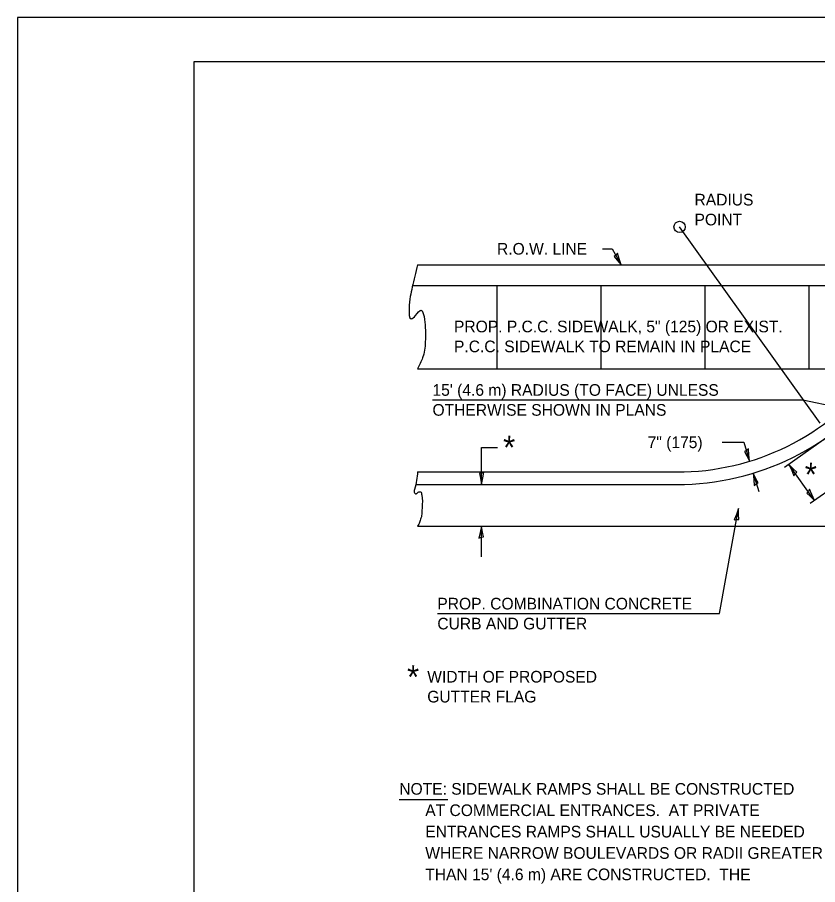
# Model space of a CAD drawing. Extents: x 99424 to 100105, y 99782 to 100236.
# Drawn here: x 99424.6 to 99605.8, y 100040.1 to 100236.5 of the extents above; entities that cross this region are included whole.
import ezdxf

# ---------------------------------------------------------------- set-up
doc = ezdxf.new("R2010")
doc.units = 0
for name, color, linetype in [('Design_PR_Back of Gutter or Curb line', 7, 'Continuous'), ('Design_PR_EOP', 7, 'Continuous'), ('Design_PR_Face of Curb line', 7, 'Continuous'), ('Design_PR_Roadway Dimensions', 7, 'Continuous'), ('Design_PR_Roadway Notes', 7, 'Continuous'), ('Design_PR_Sidewalk', 7, 'Continuous'), ('Level 43', 7, 'Continuous'), ('Level 47', 7, 'Continuous'), ('Level 55', 7, 'Continuous'), ('ROW_EX ROW Line', 7, 'Continuous'), ('Sheets_50 Reference Boundary', 7, 'Continuous'), ('Sheets_General Details', 7, 'Continuous'), ('Sheets_Printer Plotting Border', 7, 'Continuous')]:
    doc.layers.add(name, color=color, linetype=linetype)

msp = doc.modelspace()

# ---------------------------------------------------------------- linework, layer by layer
at = {"layer": 'Design_PR_Back of Gutter or Curb line'}
msp.add_line((99515.19, 100133.59), (99575.53, 100133.59), dxfattribs=at)
msp.add_arc((99574.01, 100189.75), 56.19, 271.5499, 324.2447, dxfattribs=at)
at = {"layer": 'Design_PR_EOP'}
msp.add_line((99515.19, 100121.33), (99668.28, 100121.33), dxfattribs=at)
at = {"layer": 'Design_PR_Face of Curb line'}
msp.add_line((99514.71, 100130.76), (99575.53, 100130.76), dxfattribs=at)
msp.add_arc((99574.01, 100189.75), 59.02, 271.5499, 324.2447, dxfattribs=at)
at = {"layer": 'Design_PR_Roadway Notes'}
for p, q in [((99606.32, 100144.59), (99574.51, 100189.05)), ((99557.06, 100184.09), (99559.23, 100184.09)), ((99559.23, 100184.09), (99561.29, 100180.44)), ((99518.57, 100149.87), (99602.44, 100149.87)), ((99602.44, 100149.87), (99614.98, 100147.29)), ((99583.59, 100101.49), (99587.89, 100125.32)), ((99519.67, 100101.49), (99583.59, 100101.49)), ((99511.04, 100059.44), (99522.07, 100059.44))]:
    msp.add_line(p, q, dxfattribs=at)
for points in [[(99560.44, 100183.12), (99560.09, 100182.66), (99559.69, 100182.34), (99560.41, 100181.52), (99561.29, 100180.44), (99560.8, 100181.85)], [(99586.84, 100122.71), (99587.4, 100122.84), (99587.91, 100122.84), (99587.88, 100123.92), (99587.89, 100125.32), (99587.37, 100123.92)]]:
    msp.add_lwpolyline(points, close=True, dxfattribs=at)
at = {"layer": 'Design_PR_Sidewalk'}
for p, q in [((99514.07, 100175.78), (99668.28, 100175.78)), ((99515.19, 100156.92), (99668.28, 100156.92))]:
    msp.add_line(p, q, dxfattribs=at)
for points in [[(99515.19, 100180.49), (99514, 100175.46), (99513.27, 100170.51), (99513.73, 100168.26), (99514.73, 100169), (99516.01, 100170.19), (99516.65, 100168.77), (99516.93, 100166.34), (99516.33, 100159.42), (99515.19, 100156.93)], [(99515.19, 100133.59), (99514.51, 100129.58), (99514.47, 100128.82), (99514.64, 100128.68), (99514.87, 100128.64), (99515.02, 100128.72), (99515.25, 100128.91), (99515.44, 100129.05), (99515.83, 100129.04), (99516.06, 100128.84), (99516.11, 100128.57), (99516.19, 100128.13), (99516.27, 100126.79), (99516.19, 100124.93), (99516.11, 100123.71), (99515.77, 100122.58), (99515.44, 100121.72), (99515.19, 100121.33)]]:
    msp.add_spline(points, degree=3, dxfattribs=at)
at = {"layer": 'Level 43'}
for p, q in [((99584.13, 100140.28), (99589.05, 100140.28)), ((99589.05, 100140.28), (99590.35, 100135.99)), ((99608.35, 100141.75), (99598.28, 100134.55)), ((99529.66, 100130.76), (99529.66, 100139.13)), ((99529.66, 100139.13), (99533.26, 100139.13)), ((99605.1, 100127.09), (99599.26, 100135.25)), ((99591.18, 100133.29), (99592.44, 100129.12)), ((99613.22, 100132.89), (99604.12, 100126.39)), ((99529.66, 100114.36), (99529.66, 100121.33))]:
    msp.add_line(p, q, dxfattribs=at)
for points in [[(99590.11, 100138.79), (99589.66, 100138.43), (99589.2, 100138.2), (99589.73, 100137.24), (99590.35, 100136), (99590.18, 100137.48)], [(99600.39, 100132.68), (99600.69, 100133.17), (99601.05, 100133.54), (99600.25, 100134.27), (99599.26, 100135.25), (99599.9, 100133.91)], [(99530.23, 100133.51), (99529.71, 100133.28), (99529.2, 100133.2), (99529.42, 100132.13), (99529.66, 100130.76), (99529.93, 100132.22)], [(99591.43, 100130.49), (99591.87, 100130.86), (99592.33, 100131.09), (99591.8, 100132.04), (99591.18, 100133.29), (99591.35, 100131.81)], [(99603.97, 100129.66), (99603.67, 100129.17), (99603.31, 100128.8), (99604.11, 100128.07), (99605.1, 100127.09), (99604.47, 100128.44)], [(99529.08, 100118.58), (99529.61, 100118.81), (99530.12, 100118.89), (99529.9, 100119.96), (99529.66, 100121.33), (99529.39, 100119.86)]]:
    msp.add_lwpolyline(points, close=True, dxfattribs=at)
at = {"layer": 'Level 47'}
for p, q in [((99533.1, 100175.78), (99533.1, 100156.93)), ((99556.67, 100175.78), (99556.67, 100156.93)), ((99580.24, 100175.78), (99580.24, 100156.93)), ((99603.82, 100175.78), (99603.82, 100156.93))]:
    msp.add_line(p, q, dxfattribs=at)
at = {"layer": 'Level 55'}
msp.add_circle((99574.51, 100189.05), 1.28, dxfattribs=at)
at = {"layer": 'ROW_EX ROW Line'}
msp.add_line((99515.19, 100180.49), (99802.65, 100180.49), dxfattribs=at)
at = {"layer": 'Sheets_50 Reference Boundary'}
msp.add_lwpolyline([(99464.57, 100226.49), (100094.57, 100226.49), (100094.57, 99826.49), (99464.57, 99826.49)], close=True, dxfattribs=at)
at = {"layer": 'Sheets_General Details'}
for p, q in [((99424.57, 100236.49), (99424.57, 99796.49)), ((100104.57, 100236.49), (99424.57, 100236.49))]:
    msp.add_line(p, q, dxfattribs=at)
msp.add_lwpolyline([(99464.57, 100226.49), (100094.57, 100226.49), (100094.57, 99806.49), (99464.57, 99806.49)], close=True, dxfattribs=at)
at = {"layer": 'Sheets_Printer Plotting Border'}
msp.add_lwpolyline([(99424.57, 99796.49), (100104.57, 99796.49), (100104.57, 100236.49), (99424.57, 100236.49)], close=True, dxfattribs=at)

# ---------------------------------------------------------------- texts
at = {"layer": 'Design_PR_Roadway Dimensions'}
for s, height, p in [('*', 5.28, (99534.56, 100136.48)), ('7" (175)', 2.64, (99567.29, 100138.96)), ('*', 5.28, (99602.86, 100130.38)), ('*', 5.28, (99512.81, 100084.53)), ('WIDTH OF PROPOSED', 2.64, (99517.38, 100085.89)), ('GUTTER FLAG', 2.64, (99517.38, 100081.38))]:
    msp.add_text(s, height=height, dxfattribs=at).set_placement(p)
at = {"layer": 'Design_PR_Roadway Notes'}
for s, p in [('RADIUS', (99577.9, 100193.9)), ('POINT', (99577.9, 100189.39)), ('R.O.W. LINE', (99533.18, 100182.77)), ('PROP. P.C.C. SIDEWALK, 5" (125) OR EXIST.', (99523.44, 100165.18)), ('P.C.C. SIDEWALK TO REMAIN IN PLACE', (99523.44, 100160.67)), ("15' (4.6 m) RADIUS (TO FACE) UNLESS", (99518.57, 100150.81)), ('OTHERWISE SHOWN IN PLANS', (99518.57, 100146.3)), ('PROP. COMBINATION CONCRETE', (99519.67, 100102.43)), ('CURB AND GUTTER', (99519.67, 100097.92)), ('NOTE: SIDEWALK RAMPS SHALL BE CONSTRUCTED', (99511.05, 100060.5)), ('      AT COMMERCIAL ENTRANCES.  AT PRIVATE', (99511.05, 100055.66)), ('      ENTRANCES RAMPS SHALL USUALLY BE NEEDED', (99511.05, 100050.82)), ('      WHERE NARROW BOULEVARDS OR RADII GREATER', (99511.05, 100045.98)), ("      THAN 15' (4.6 m) ARE CONSTRUCTED.  THE", (99511.05, 100041.14))]:
    msp.add_text(s, height=2.64, dxfattribs=at).set_placement(p)

doc.saveas('drawing.dxf')
